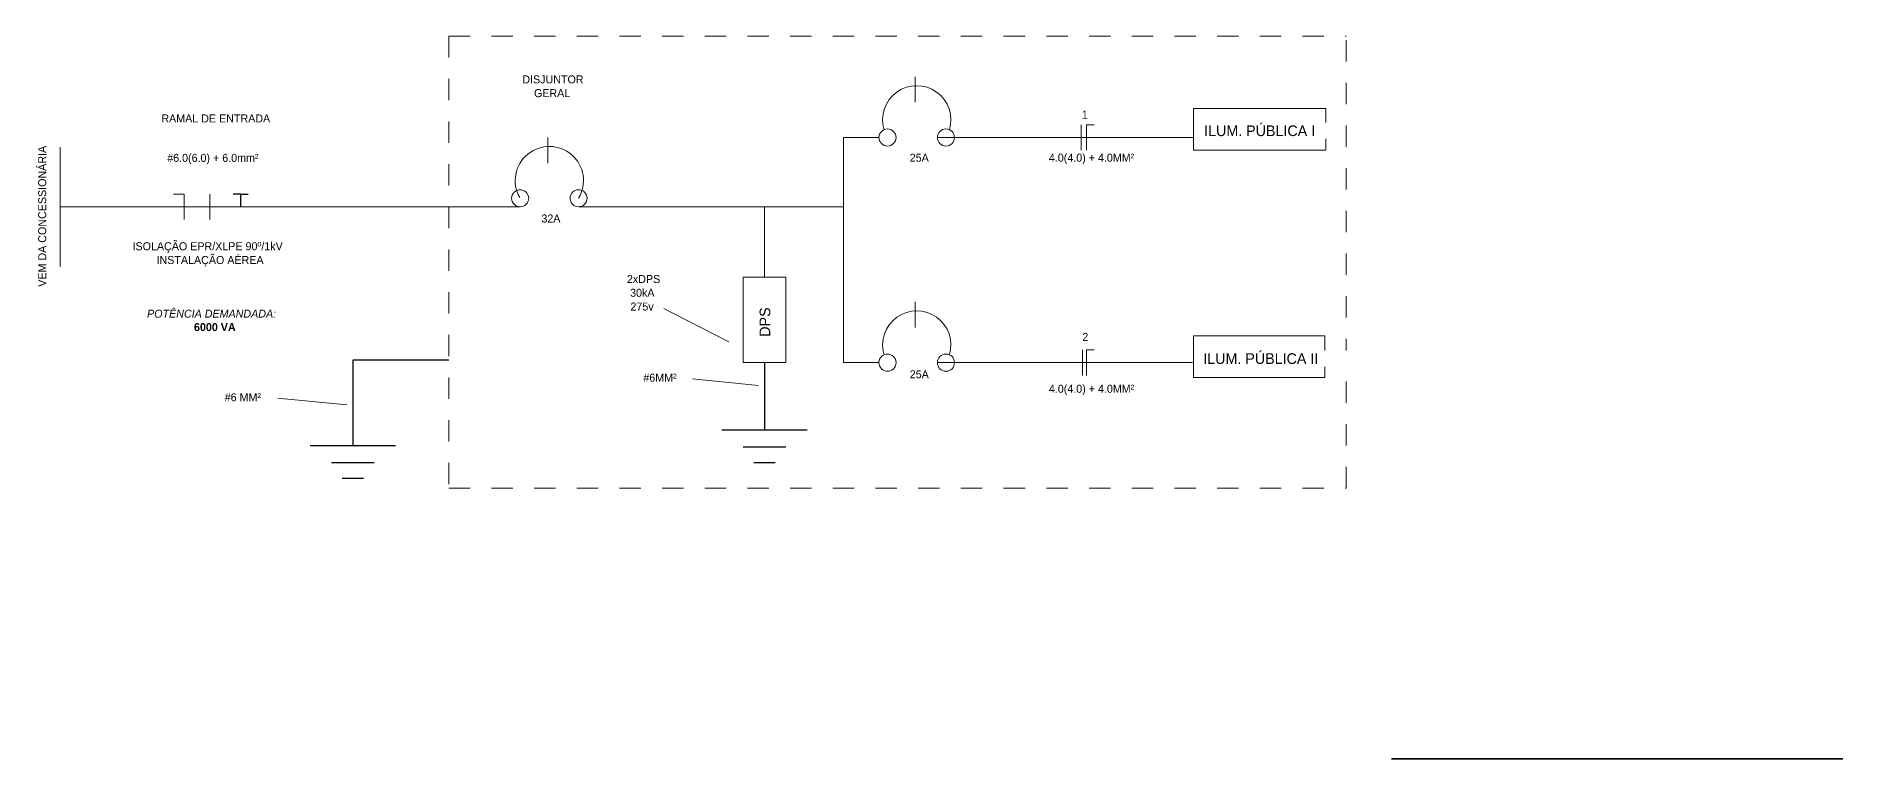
# Model space of a CAD drawing. Header units: metres. Extents: x 4 to 118, y -16 to 34.
# Drawn here: x 109.95 to 118.41, y 1.67 to 5.05 of the extents above; entities that cross this region are included whole.
import ezdxf

# ---------------------------------------------------------------- set-up
doc = ezdxf.new("R2010")
doc.units = ezdxf.units.M
doc.linetypes.add('Hidden', pattern=[0.007144, 0.004763, -0.002381])
for name, color, linetype, lineweight in [('A-DETL', 7, 'Continuous', 9), ('A-DETL-MEDM', 7, 'Continuous', 35), ('G-ANNO-TEXT', 7, 'Continuous', 9)]:
    doc.layers.add(name, color=color, linetype=linetype, lineweight=lineweight)
doc.styles.add('Century Gothic_5', font='GOTHIC.TTF', dxfattribs={"height": 0.0375})
doc.styles.add('Century Gothic_6', font='GOTHIC.TTF', dxfattribs={"height": 0.05})
doc.styles.add('Century Gothic_B_2', font='GOTHICB.TTF', dxfattribs={"height": 0.0375})
doc.styles.add('Century Gothic_I', font='GOTHICI.TTF', dxfattribs={"height": 0.0375})

msp = doc.modelspace()

# ---------------------------------------------------------------- linework, layer by layer
at = {"layer": 'A-DETL', "linetype": 'Hidden', "lineweight": 18}
for p, q in [((111.8798, 5.0549), (111.8798, 2.9357)), ((111.8798, 5.0549), (116.0848, 5.0549)), ((116.0848, 2.9357), (116.0848, 5.0549)), ((111.8798, 2.9357), (116.0848, 2.9357))]:
    msp.add_line(p, q, dxfattribs=at)
at = {"layer": 'A-DETL', "color": 1, "lineweight": 18, "true_color": 0xff0000}
for p, q in [((114.0653, 4.8648), (114.0653, 4.7448)), ((112.3439, 4.5798), (112.3439, 4.4598)), ((114.8437, 4.6398), (114.8437, 4.5198)), ((110.7598, 4.3149), (110.7598, 4.1949)), ((114.0653, 3.8096), (114.0653, 3.6896)), ((114.8487, 3.5846), (114.8487, 3.4646))]:
    msp.add_line(p, q, dxfattribs=at)
at = {"layer": 'A-DETL', "lineweight": 18}
for p, q in [((115.3687, 4.7151), (115.9887, 4.7151)), ((115.3687, 4.5198), (115.3687, 4.7151)), ((115.9887, 4.7151), (115.9887, 4.5198)), ((113.7287, 4.5798), (113.7287, 3.5246)), ((113.8956, 4.5798), (113.7287, 4.5798)), ((114.1695, 4.5798), (115.3687, 4.5798)), ((110.0598, 4.2549), (110.0598, 4.5349)), ((115.9887, 4.5198), (115.3687, 4.5198)), ((110.0598, 4.2549), (112.2143, 4.2549)), ((110.0598, 4.2549), (110.0598, 3.9749)), ((112.4881, 4.2549), (113.3587, 4.2549)), ((113.3587, 4.2549), (113.3587, 3.9246)), ((113.3587, 4.2549), (113.7287, 4.2549)), ((113.2587, 3.9246), (113.4587, 3.9246)), ((113.2587, 3.5246), (113.2587, 3.9246)), ((113.4587, 3.9246), (113.4587, 3.5246)), ((115.3687, 3.6499), (115.9848, 3.6499)), ((115.3687, 3.4546), (115.3687, 3.6499)), ((115.9848, 3.6499), (115.9848, 3.4546)), ((113.4587, 3.5246), (113.2587, 3.5246)), ((113.7287, 3.5246), (113.8956, 3.5246)), ((114.1695, 3.5246), (115.3648, 3.5246)), ((115.9848, 3.4546), (115.3687, 3.4546))]:
    msp.add_line(p, q, dxfattribs=at)
at = {"layer": 'A-DETL', "color": 5, "lineweight": 18, "true_color": 0x0000ff}
for p, q in [((114.8687, 4.6398), (114.8687, 4.5198)), ((114.8687, 4.6398), (114.9037, 4.6398)), ((110.6398, 4.3149), (110.5898, 4.3149)), ((110.6398, 4.3149), (110.6398, 4.1949)), ((114.8687, 3.5846), (114.8687, 3.4646)), ((114.8687, 3.5846), (114.9037, 3.5846))]:
    msp.add_line(p, q, dxfattribs=at)
at = {"layer": 'A-DETL', "color": 3, "lineweight": 25, "true_color": 0x00ff00}
for p, q in [((110.9048, 4.3149), (110.8698, 4.3149)), ((110.9048, 4.3149), (110.9048, 4.2549)), ((110.9048, 4.3149), (110.9398, 4.3149)), ((111.8798, 3.5357), (111.4298, 3.5357)), ((111.4298, 3.5357), (111.4298, 3.1357)), ((113.3587, 3.5246), (113.3587, 3.5207)), ((113.3587, 3.5207), (113.3587, 3.2096)), ((111.2298, 3.1357), (111.6298, 3.1357)), ((113.1587, 3.2096), (113.5587, 3.2096)), ((111.3298, 3.0568), (111.5298, 3.0568)), ((113.2587, 3.1308), (113.4587, 3.1308)), ((113.3087, 3.057), (113.4087, 3.057)), ((111.3798, 2.9831), (111.4798, 2.9831))]:
    msp.add_line(p, q, dxfattribs=at)
at = {"layer": 'A-DETL', "lineweight": 18}
for centre in [(113.9356, 4.5798), (114.2095, 4.5798), (112.2143, 4.2949), (112.4881, 4.2949), (113.9356, 3.5246), (114.2095, 3.5246)]:
    msp.add_circle(centre, 0.04, dxfattribs=at)
for centre, start, end in [((114.0726, 4.6626), 343.21332, 196.78668), ((112.3512, 4.3776), 328.85181, 209.66206), ((114.0726, 3.6074), 343.21332, 196.78668)]:
    msp.add_arc(centre, 0.16, start, end, dxfattribs=at)
at = {"layer": 'A-DETL-MEDM'}
msp.add_line((118.4118, 1.6676), (116.2968, 1.6676), dxfattribs=at)
at = {"layer": 'G-ANNO-TEXT'}
for p, q in [((112.8685, 3.7876), (112.852, 3.7876)), ((113.1928, 3.6228), (112.8685, 3.7876)), ((112.9751, 3.454), (112.9735, 3.454)), ((113.331, 3.4182), (112.9751, 3.454)), ((111.0285, 3.3622), (111.0268, 3.3622)), ((111.4016, 3.3264), (111.0285, 3.3622))]:
    msp.add_line(p, q, dxfattribs=at)

# ---------------------------------------------------------------- texts
at = {"layer": 'G-ANNO-TEXT', "char_height": 0.0375, "attachment_point": 1, "bg_fill": 3, "box_fill_scale": 1.25, "bg_fill_color": 256, "bg_fill_true_color": 13158600, "bg_fill_transparency": 0}
for s, insert, width, style in [('DISJUNTOR ', (112.2246, 4.8708), 0.34673, 'Century Gothic_5'), ('RAMAL DE ENTRADA', (110.5333, 4.6877), 0.623312, 'Century Gothic_5'), ('#6.0(6.0) + 6.0mm²', (110.5607, 4.503), 0.581223, 'Century Gothic_5'), ('ISOLAÇÃO EPR/XLPE 90º/1kV', (110.3982, 4.0889), 0.887869, 'Century Gothic_5'), ('2xDPS', (112.7147, 3.9353), 0.184388, 'Century Gothic_5'), ('POTÊNCIA DEMANDADA:', (110.4663, 3.7728), 0.785654, 'Century Gothic_I')]:
    msp.add_mtext(s, dxfattribs=dict(at, insert=insert, width=width, style=style))
at = {"layer": 'G-ANNO-TEXT', "attachment_point": 1, "rotation": 90, "bg_fill": 3, "box_fill_scale": 1.25, "bg_fill_color": 256, "bg_fill_true_color": 13158600, "bg_fill_transparency": 0}
for s, insert, char_height, width, style in [('VEM DA CONCESSIONÁRIA', (109.9563, 3.8803), 0.0375, 0.841772, 'Century Gothic_5'), ('DPS', (113.3362, 3.646), 0.05, 0.156329, 'Century Gothic_6')]:
    msp.add_mtext(s, dxfattribs=dict(at, insert=insert, char_height=char_height, width=width, style=style))

# ---------------------------------------------------------------- next in the draw order: texts
at = {"layer": 'G-ANNO-TEXT', "attachment_point": 1, "bg_fill": 3, "box_fill_scale": 1.25, "bg_fill_color": 256, "bg_fill_true_color": 13158600, "bg_fill_transparency": 0}
for s, insert, char_height, width, style in [('GERAL', (112.2792, 4.8063), 0.0375, 0.20443, 'Century Gothic_5'), ('1', (114.846, 4.7053), 0.0375, 0.036076, 'Century Gothic_5'), ('ILUM. PÚBLICA I', (115.4191, 4.6364), 0.05, 0.639346, 'Century Gothic_6'), ('25A', (114.0398, 4.5039), 0.0375, 0.118249, 'Century Gothic_5'), ('4.0(4.0) + 4.0MM²', (114.6917, 4.5039), 0.0375, 0.531118, 'Century Gothic_5'), ('32A', (112.3139, 4.2189), 0.0375, 0.118249, 'Century Gothic_5'), ('INSTALAÇÃO AÉREA', (110.5107, 4.0244), 0.0375, 0.615295, 'Century Gothic_5'), ('30kA', (112.7296, 3.8708), 0.0375, 0.150316, 'Century Gothic_5'), ('6000 VA', (110.6863, 3.71), 0.0375, 0.254536, 'Century Gothic_B_2'), ('2', (114.8483, 3.664), 0.0375, 0.036076, 'Century Gothic_5'), ('ILUM. PÚBLICA II', (115.4152, 3.5687), 0.05, 0.661392, 'Century Gothic_6'), ('#6MM²', (112.7916, 3.4728), 0.0375, 0.220464, 'Century Gothic_5'), ('25A', (114.0398, 3.4887), 0.0375, 0.118249, 'Century Gothic_5'), ('#6 MM²', (110.83, 3.381), 0.0375, 0.238502, 'Century Gothic_5'), ('4.0(4.0) + 4.0MM²', (114.6917, 3.421), 0.0375, 0.531118, 'Century Gothic_5')]:
    msp.add_mtext(s, dxfattribs=dict(at, insert=insert, char_height=char_height, width=width, style=style))

# ---------------------------------------------------------------- next in the draw order: texts
at = {"layer": 'G-ANNO-TEXT', "insert": (112.7312, 3.8063), "char_height": 0.0375, "width": 0.146308, "attachment_point": 1, "style": 'Century Gothic_5', "bg_fill": 3, "box_fill_scale": 1.25, "bg_fill_color": 256, "bg_fill_true_color": 13158600, "bg_fill_transparency": 0}
msp.add_mtext('275v', dxfattribs=at)

doc.saveas('drawing.dxf')
